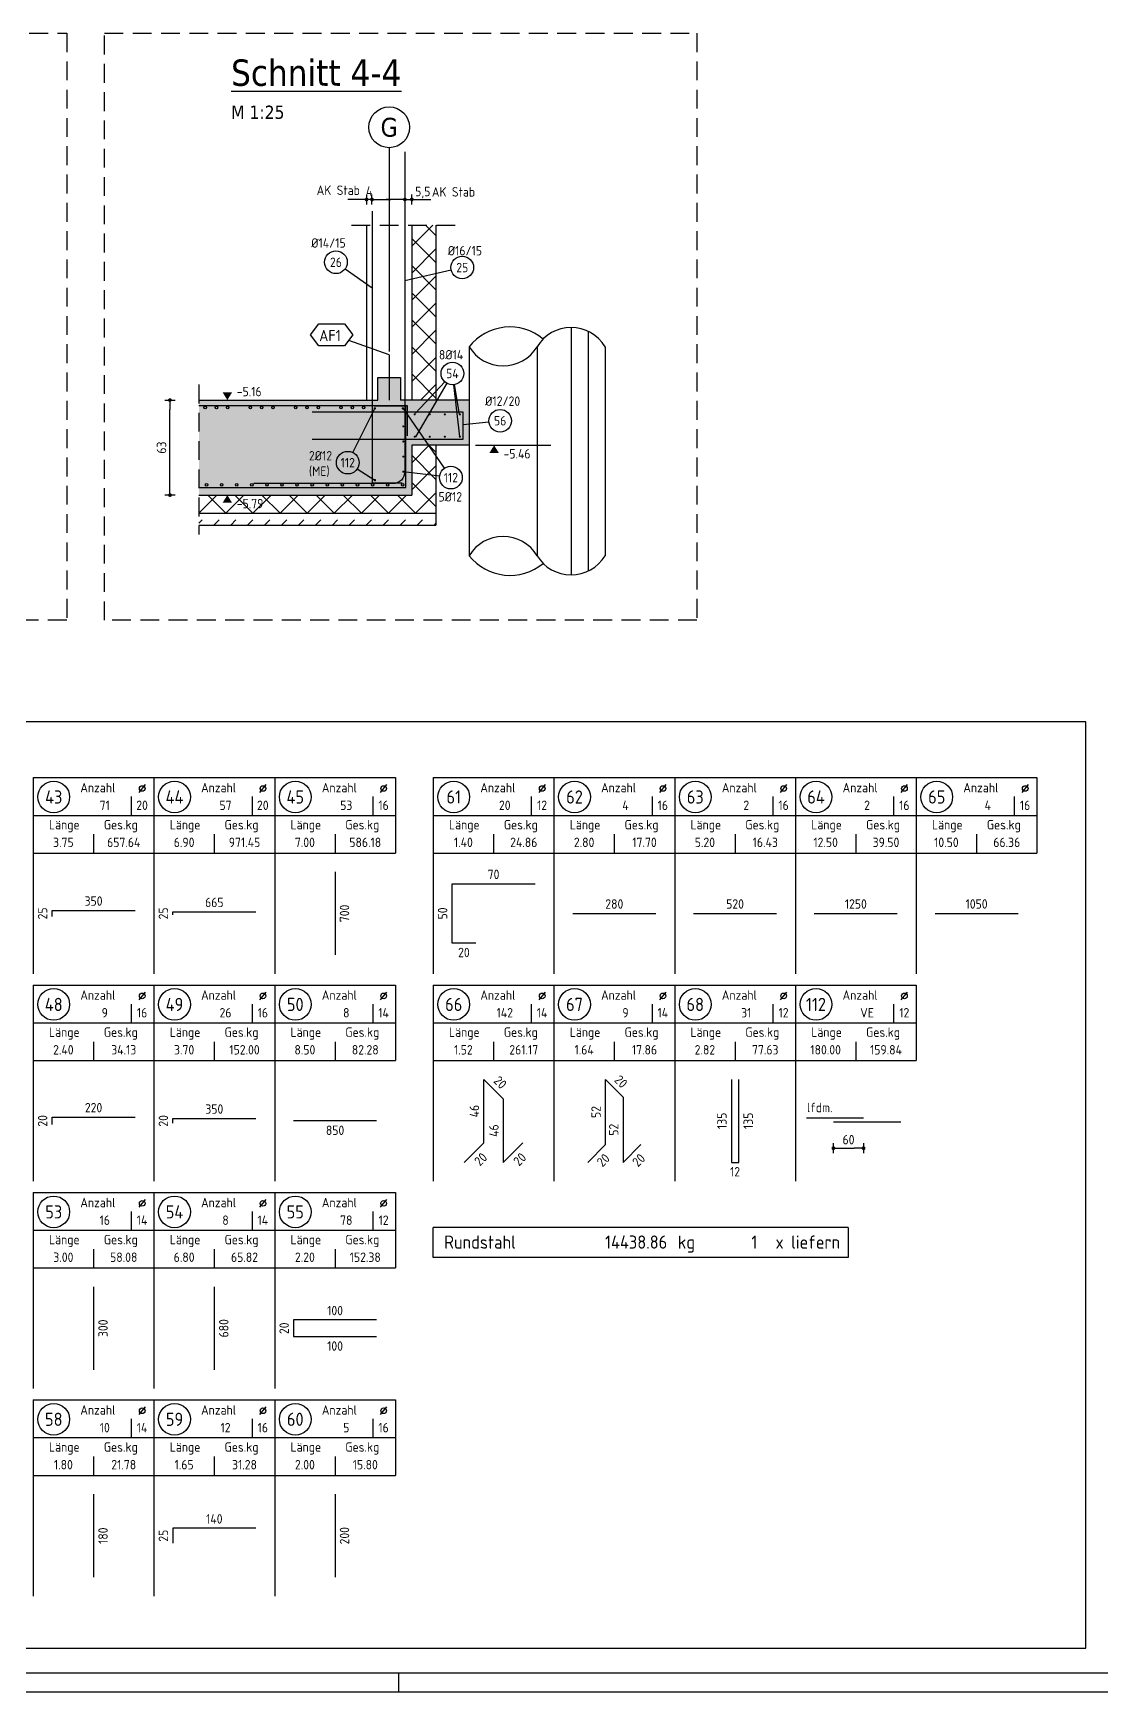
# Model space of a CAD drawing. Extents: x -21 to 93, y -36 to 68.
# Drawn here: x 45.11 to 59.25, y 0 to 21.99 of the extents above; entities that cross this region are included whole.
import ezdxf
from ezdxf.enums import TextEntityAlignment as Align

# ---------------------------------------------------------------- set-up
doc = ezdxf.new("R2010")
doc.units = 0
doc.header["$LTSCALE"] = 0.5
for name, pattern in [('AUSGEZOGEN', [1000.01, 1000, 0.01]), ('DASHED', [0.75, 0.5, -0.25]), ('STRICHLINIE', [0.75, 0.5, -0.25])]:
    doc.linetypes.add(name, pattern=pattern)
for name, color, linetype in [('ACHSEN', 7, 'Continuous'), ('AFB', 7, 'Continuous'), ('AFU', 7, 'Continuous'), ('BETON', 7, 'Continuous'), ('DETAIL', 7, 'Continuous'), ('grau_mittel', 7, 'Continuous'), ('HILFE', 7, 'Continuous'), ('koten', 7, 'Continuous'), ('MASSE', 7, 'Continuous'), ('RAHMEN', 7, 'Continuous'), ('RND', 7, 'Continuous'), ('RND_BILD', 7, 'Continuous'), ('SFP_Achsen', 7, 'Continuous'), ('SFP_Dämmung', 7, 'Continuous'), ('SFP_Hilfe', 7, 'Continuous'), ('TEXT', 7, 'Continuous'), ('Verbau', 7, 'Continuous')]:
    doc.layers.add(name, color=color, linetype=linetype)
doc.styles.add('helv', font='tahoma.ttf')
doc.styles.add('txt', font='isocp.shx')
doc.dimstyles.new('DOT_I', dxfattribs={"dimscale": 0.5, "dimtxt": 0.25, "dimasz": 0.25, "dimexe": 0.1, "dimexo": 0.3, "dimgap": 0.1, "dimtad": 1, "dimdec": 3, "dimzin": 3, "dimtxsty": 'txt', "dimblk": 'DOT', "dimblk1": 'DOT', "dimblk2": 'DOT', "dimsah": 1, "dimcen": 0.1, "dimse1": 1, "dimse2": 1, "dimazin": 0, "dimtfac": 1, "dimtdec": 4, "dimtix": 1, "dimtmove": 2, "dimatfit": 3, "dimfxl": 0, "dimtvp": 1, "dimtolj": 1, "dimtzin": 0, "dimarcsym": 0})

# ---------------------------------------------------------------- blocks, each defined once
blk = doc.blocks.new('DOT')
at = {"layer": 'MASSE', "color": 7, "linetype": 'Continuous'}
for p, q in [((0, 0), (-1, 0)), ((0, 0.54), (0, -0.54))]:
    blk.add_line(p, q, dxfattribs=at)
at = {"layer": 'MASSE', "color": 7, "linetype": 'Continuous', "const_width": 0.2}
blk.add_lwpolyline([(-0.1, 0, 1), (0.1, 0, 1)], format="xyb", close=True, dxfattribs=at)
blk = doc.blocks.new('*D15')
at = {"layer": 'Defpoints', "color": 0, "linetype": 'AUSGEZOGEN', "transparency": 16777216}
for p in [(55.71, 7.557), (56.11, 7.557), (56.11, 7.207)]:
    blk.add_point(p, dxfattribs=at)
at = {"layer": 'RND', "color": 0, "linetype": 'AUSGEZOGEN', "lineweight": -2, "transparency": 16777216}
blk.add_line((55.835, 7.207), (55.985, 7.207), dxfattribs=at)
at = {"layer": 'RND', "color": 0, "linetype": 'AUSGEZOGEN', "lineweight": -2, "transparency": 16777216, "xscale": 0.125, "yscale": 0.125, "zscale": 0.125, "rotation": 180}
blk.add_blockref('DOT', (55.71, 7.207), dxfattribs=at)
at = {"layer": 'RND', "color": 0, "linetype": 'AUSGEZOGEN', "lineweight": -2, "transparency": 16777216, "xscale": 0.125, "yscale": 0.125, "zscale": 0.125}
blk.add_blockref('DOT', (56.11, 7.207), dxfattribs=at)
at = {"layer": 'RND', "color": 0, "linetype": 'AUSGEZOGEN', "transparency": 16777216, "insert": (55.91, 7.32), "char_height": 0.125, "attachment_point": 5, "style": 'txt'}
blk.add_mtext('\\A1;60', dxfattribs=at)
blk = doc.blocks.new('okrd_u')
at = {"layer": 'koten', "color": 7, "linetype": 'Continuous'}
blk.add_solid([(-0.125, -0.202), (0.125, -0.202), (0, 0)], dxfattribs=at)
at = {"layer": 'koten', "style": 'txt'}
blk.add_attdef('OKRD', (0.25, -0.35), '', height=0.25, dxfattribs=at)
blk = doc.blocks.new('okrd_o')
at = {"layer": 'koten', "color": 7, "linetype": 'Continuous'}
blk.add_solid([(-0.125, 0.202), (0.125, 0.202), (0, 0)], dxfattribs=at)
at = {"layer": 'koten', "style": 'txt'}
blk.add_attdef('OKRD', (0.25, 0.1), '', height=0.25, dxfattribs=at)
blk = doc.blocks.new('RND_HIN')
at = {"layer": 'RND', "color": 7, "linetype": 'Continuous'}
blk.add_circle((0, 0), 0.3, dxfattribs=at)
at = {"layer": 'RND', "color": 7, "linetype": 'Continuous', "style": 'txt'}
blk.add_attdef('POSI', text='', height=0.25, dxfattribs=at).set_placement((0, 0), align=Align.MIDDLE)
blk = doc.blocks.new('*D63')
at = {"layer": 'Defpoints', "color": 0, "linetype": 'AUSGEZOGEN', "transparency": 16777216}
for p in [(46.919, 17.125), (46.919, 17.125), (46.919, 15.865)]:
    blk.add_point(p, dxfattribs=at)
at = {"layer": 'MASSE', "color": 0, "linetype": 'AUSGEZOGEN', "lineweight": -2, "transparency": 16777216}
blk.add_line((46.919, 15.99), (46.919, 17), dxfattribs=at)
at = {"layer": 'MASSE', "color": 0, "linetype": 'AUSGEZOGEN', "lineweight": -2, "transparency": 16777216, "xscale": 0.125, "yscale": 0.125, "zscale": 0.125}
for p, rotation in [((46.919, 17.125), 90), ((46.919, 15.865), 270)]:
    blk.add_blockref('DOT', p, dxfattribs=dict(at, rotation=rotation))
at = {"layer": 'MASSE', "color": 0, "linetype": 'AUSGEZOGEN', "transparency": 16777216, "insert": (46.807, 16.495), "char_height": 0.125, "attachment_point": 5, "rotation": 90, "style": 'txt'}
blk.add_mtext('\\A1;63', dxfattribs=at)
blk = doc.blocks.new('RND_LIS2')
at = {"layer": 'RND', "color": 3, "linetype": 'Continuous'}
for p, q in [((0, 0), (0, -5.2)), ((0, 0), (3.2, 0)), ((3.2, 0), (3.2, -2)), ((2.6, -0.503), (2.6, -1)), ((0, -1), (3.2, -1)), ((1.6, -1.503), (1.6, -2)), ((0, -2), (3.2, -2))]:
    blk.add_line(p, q, dxfattribs=at)
at = {"layer": 'RND', "color": 7, "linetype": 'Continuous'}
blk.add_line((2.805, -0.39), (2.973, -0.186), dxfattribs=at)
at = {"layer": 'RND', "color": 1, "linetype": 'Continuous'}
blk.add_circle((0.545, -0.513), 0.42, dxfattribs=at)
at = {"layer": 'RND', "color": 7, "linetype": 'Continuous'}
blk.add_circle((2.889, -0.288), 0.075, dxfattribs=at)
at = {"layer": 'RND', "color": 7, "linetype": 'Continuous', "style": 'txt'}
for s, p in [('Anzahl', (1.249, -0.391)), ('Länge', (0.42, -1.373)), ('Ges.kg', (1.872, -1.373))]:
    blk.add_text(s, height=0.25, dxfattribs=at).set_placement(p)
at = {"layer": 'RND', "color": 1, "linetype": 'Continuous', "style": 'txt'}
blk.add_attdef('POS1', text='', height=0.35, dxfattribs=at).set_placement((0.545, -0.513), align=Align.MIDDLE)
at = {"layer": 'RND', "color": 7, "linetype": 'Continuous', "style": 'txt'}
for tag, p in [('STK1', (1.897, -0.859)), ('DS1', (2.885, -0.859)), ('LANG1', (0.8, -1.841)), ('GEW', (2.4, -1.841))]:
    blk.add_attdef(tag, text='', height=0.25, dxfattribs=at).set_placement(p, align=Align.CENTER)
blk = doc.blocks.new('A0-19-0')
at = {"layer": 'RAHMEN', "color": 5}
blk.add_line((2, 0.5), (137.4, 0.5), dxfattribs=at)
at = {"layer": 'RAHMEN', "color": 7}
blk.add_line((99.9, 0), (99.9, 0.5), dxfattribs=at)
at = {"layer": 'RAHMEN'}
blk.add_line((0, 0), (137.9, 0), dxfattribs=at)
blk = doc.blocks.new('*D90')
at = {"layer": 'Defpoints', "color": 0, "linetype": 'AUSGEZOGEN', "transparency": 16777216}
for p in [(50.032, 19.784), (50.124, 19.784), (50.124, 19.784)]:
    blk.add_point(p, dxfattribs=at)
at = {"layer": 'MASSE', "color": 0, "linetype": 'AUSGEZOGEN', "lineweight": -2, "transparency": 16777216}
for p, q in [((49.907, 19.784), (49.782, 19.784)), ((50.032, 19.784), (50.124, 19.784)), ((50.249, 19.784), (50.374, 19.784))]:
    blk.add_line(p, q, dxfattribs=at)
at = {"layer": 'MASSE', "color": 0, "linetype": 'AUSGEZOGEN', "lineweight": -2, "transparency": 16777216, "xscale": 0.125, "yscale": 0.125, "zscale": 0.125}
blk.add_blockref('DOT', (50.032, 19.784), dxfattribs=at)
at = {"layer": 'MASSE', "color": 0, "linetype": 'AUSGEZOGEN', "lineweight": -2, "transparency": 16777216, "xscale": 0.125, "yscale": 0.125, "zscale": 0.125, "rotation": 180}
blk.add_blockref('DOT', (50.124, 19.784), dxfattribs=at)
at = {"layer": 'MASSE', "color": 0, "linetype": 'AUSGEZOGEN', "transparency": 16777216, "insert": (50.269, 19.875), "char_height": 0.125, "attachment_point": 5, "style": 'txt'}
blk.add_mtext('\\A1;5,5', dxfattribs=at)
blk = doc.blocks.new('*D91')
at = {"layer": 'Defpoints', "color": 0, "linetype": 'AUSGEZOGEN', "transparency": 16777216}
for p in [(49.524, 19.784), (49.524, 19.784), (49.596, 19.784)]:
    blk.add_point(p, dxfattribs=at)
at = {"layer": 'MASSE', "color": 0, "linetype": 'AUSGEZOGEN', "lineweight": -2, "transparency": 16777216}
for p, q in [((49.399, 19.784), (49.274, 19.784)), ((49.596, 19.784), (49.524, 19.784)), ((49.721, 19.784), (49.846, 19.784))]:
    blk.add_line(p, q, dxfattribs=at)
at = {"layer": 'MASSE', "color": 0, "linetype": 'AUSGEZOGEN', "lineweight": -2, "transparency": 16777216, "xscale": 0.125, "yscale": 0.125, "zscale": 0.125}
blk.add_blockref('DOT', (49.524, 19.784), dxfattribs=at)
at = {"layer": 'MASSE', "color": 0, "linetype": 'AUSGEZOGEN', "lineweight": -2, "transparency": 16777216, "xscale": 0.125, "yscale": 0.125, "zscale": 0.125, "rotation": 180}
blk.add_blockref('DOT', (49.596, 19.784), dxfattribs=at)
at = {"layer": 'MASSE', "color": 0, "linetype": 'AUSGEZOGEN', "transparency": 16777216, "insert": (49.56, 19.896), "char_height": 0.125, "attachment_point": 5, "style": 'txt'}
blk.add_mtext('\\A1;4', dxfattribs=at)
blk = doc.blocks.new('RND_SUM')
at = {"layer": 'RND', "color": 5, "linetype": 'Continuous'}
for p, q in [((0, 0), (0, 0.8)), ((11, 0.8), (0, 0.8)), ((11, 0.8), (11, 0)), ((11, 0), (0, 0))]:
    blk.add_line(p, q, dxfattribs=at)
at = {"layer": 'RND', "color": 1, "linetype": 'Continuous', "style": 'txt'}
for s, p in [('Rundstahl', (0.292, 0.235)), ('kg', (6.483, 0.235))]:
    blk.add_text(s, height=0.35, dxfattribs=at).set_placement(p)
blk.add_text('x liefern', height=0.35, dxfattribs=at).set_placement((10.784, 0.235), align=Align.RIGHT)
for tag, p in [('RND-S', (6.203, 0.235)), ('RND-Z', (8.59, 0.235))]:
    blk.add_attdef(tag, text='', height=0.35, dxfattribs=at).set_placement(p, align=Align.RIGHT)

msp = doc.modelspace()

# ---------------------------------------------------------------- hatches: boundary and pattern name
at = {"layer": 'grau_mittel'}
msp.add_hatch(color=61, dxfattribs=at).paths.add_polyline_path([(50.12363, 15.86511), (50.12363, 16.52511), (50.88363, 16.52511), (50.88363, 17.12511), (50.12363, 17.12511), (49.97363, 17.12511), (49.97363, 17.42511), (49.67363, 17.42511), (49.67363, 17.12511), (49.52363, 17.12511), (47.30184, 17.12511), (47.30184, 15.86511)])
at = {"layer": 'SFP_Dämmung', "linetype": 'AUSGEZOGEN'}
h = msp.add_hatch(dxfattribs=at)
h.set_pattern_fill('ANSI37', color=171, scale=0.08, angle=-180, style=0, double=1)
h.set_pattern_definition([(225, (40.834, 12.39183), (0.179605, -0.179605), []), (315, (40.834, 12.39183), (0.179605, 0.179605), [])])
h.paths.add_polyline_path([(50.44363, 16.52511), (50.12363, 16.52511), (50.12363, 15.86511), (47.30184, 15.86511), (47.30184, 15.62511), (50.44363, 15.62511)])
h.paths.add_polyline_path([(50.44363, 19.44511), (50.12363, 19.44511), (50.12363, 17.12511), (50.44363, 17.12511)])
at = {"layer": 'SFP_Hilfe', "linetype": 'AUSGEZOGEN'}
h = msp.add_hatch(dxfattribs=at)
h.set_pattern_fill('DASH', color=171, scale=0.05, angle=-135, double=1)
h.set_pattern_definition([(225, (40.834, 12.39183), (-2e-16, -0.2245064), [0.15875, -0.15875])])
h.paths.add_polyline_path([(50.44363, 15.62511), (47.30184, 15.62511), (47.30184, 15.46511), (50.44363, 15.46511), (50.44363, 15.50511)])

# ---------------------------------------------------------------- linework, layer by layer
at = {"layer": 'ACHSEN', "color": 140, "linetype": 'AUSGEZOGEN'}
msp.add_line((49.82363, 20.47057), (49.82363, 17.77057), dxfattribs=at)
at = {"layer": 'AFB', "color": 1, "linetype": 'AUSGEZOGEN'}
msp.add_lwpolyline([(49.23326, 18.1375), (49.3417, 17.98967), (49.23326, 17.84184), (48.89164, 17.84184), (48.7832, 17.98967), (48.89164, 18.1375)], close=True, dxfattribs=at)
at = {"layer": 'AFU', "color": 1, "linetype": 'AUSGEZOGEN'}
msp.add_line((49.82363, 17.72511), (49.82363, 17.12511), dxfattribs=at)
at = {"layer": 'AFU', "color": 8, "linetype": 'AUSGEZOGEN'}
for p, q in [((49.67363, 17.42511), (49.97363, 17.42511)), ((49.67363, 17.12511), (49.67363, 17.42511)), ((49.97363, 17.42511), (49.97363, 17.12511)), ((49.52363, 17.12511), (49.67363, 17.12511)), ((50.12363, 17.12511), (49.97363, 17.12511))]:
    msp.add_line(p, q, dxfattribs=at)
at = {"layer": 'BETON', "color": 6, "linetype": 'AUSGEZOGEN'}
for p, q in [((49.52363, 19.44511), (49.52363, 17.12511)), ((50.12363, 19.44511), (50.12363, 17.12511)), ((47.30184, 17.12511), (49.52363, 17.12511)), ((50.88363, 17.12511), (50.12363, 17.12511)), ((50.88363, 17.12511), (50.88363, 16.52511)), ((50.88363, 16.52511), (50.12363, 16.52511)), ((50.12363, 16.52511), (50.12363, 15.86511)), ((47.30184, 15.86511), (50.12363, 15.86511))]:
    msp.add_line(p, q, dxfattribs=at)
at = {"layer": 'DETAIL', "color": 102, "linetype": 'STRICHLINIE'}
for points in [[(30.05487, 14.20645), (30.05487, 21.98879), (45.55088, 21.98879), (45.55088, 14.20645)], [(46.05088, 14.20645), (46.05088, 21.98879), (53.90182, 21.98879), (53.90182, 14.20645)]]:
    msp.add_lwpolyline(points, close=True, dxfattribs=at)
at = {"layer": 'HILFE', "color": 102, "linetype": 'AUSGEZOGEN'}
for p, q in [((50.44363, 19.44511), (50.44363, 17.12511)), ((49.82363, 17.72511), (49.28748, 17.91575)), ((50.44363, 16.52511), (50.44363, 15.50511)), ((50.96738, 16.52511), (51.96502, 16.52511)), ((47.30184, 15.62511), (50.44363, 15.62511)), ((47.30184, 15.46511), (50.44363, 15.46511)), ((50.44363, 15.50511), (50.44363, 15.46511))]:
    msp.add_line(p, q, dxfattribs=at)
at = {"layer": 'RND', "color": 102, "linetype": 'AUSGEZOGEN'}
for p, q in [((49.24078, 18.86484), (49.5964, 18.61187)), ((50.64614, 18.84744), (50.03212, 18.70359)), ((50.55944, 17.36736), (50.17318, 16.95004)), ((50.58603, 17.34771), (50.17318, 16.63634)), ((50.67825, 17.3284), (50.7561, 16.64274)), ((50.6862, 17.32952), (50.75183, 16.93937)), ((49.34171, 16.42927), (49.63442, 17.01465)), ((50.55687, 16.2204), (50.01177, 17.01465)), ((51.14489, 16.83404), (50.80363, 16.79611)), ((49.40074, 16.2139), (49.63442, 16.06343)), ((50.4929, 16.1153), (50.01045, 16.17552))]:
    msp.add_line(p, q, dxfattribs=at)
at = {"layer": 'RND', "color": 1, "linetype": 'AUSGEZOGEN'}
msp.add_lwpolyline([(50.03212, 20.41744), (50.03212, 16.17744, -0.41421356), (49.87212, 16.01744), (48.03212, 16.01744)], format="xyb", dxfattribs=at)
for points in [[(49.5964, 19.6297), (49.5964, 16.0297), (49.9964, 16.0297)], [(47.30184, 17.05238), (50.06393, 17.05238), (50.06393, 16.65238)], [(47.30184, 15.96511), (50.04363, 15.96511), (50.04363, 17.04511), (49.62363, 17.04511)], [(48.80363, 16.60511), (50.80363, 16.60511), (50.80363, 16.96511), (48.80363, 16.96511)], [(55.35197, 7.60727), (56.10995, 7.60727)], [(55.70995, 7.55727), (56.60174, 7.55727)]]:
    msp.add_lwpolyline(points, dxfattribs=at)
at = {"layer": 'RND', "color": 7, "linetype": 'AUSGEZOGEN'}
for points, const_width in [([(49.62642, 17.01465, 1), (49.64242, 17.01465, 1)], 0.016), ([(49.99577, 17.01465, 1), (50.01177, 17.01465, 1)], 0.016), ([(50.16948, 16.93533, -1), (50.15548, 16.93533, -1)], 0.014), ([(50.36873, 16.93533, -1), (50.35473, 16.93533, -1)], 0.014), ([(50.56797, 16.93533, -1), (50.55397, 16.93533, -1)], 0.014), ([(50.76722, 16.93533, -1), (50.75322, 16.93533, -1)], 0.014), ([(50.00345, 16.77552, 1), (50.01745, 16.77552, 1)], 0.014), ([(50.00345, 16.57552, 1), (50.01745, 16.57552, 1)], 0.014), ([(50.16948, 16.63879, -1), (50.15548, 16.63879, -1)], 0.014), ([(50.36873, 16.63879, -1), (50.35473, 16.63879, -1)], 0.014), ([(50.56797, 16.63879, -1), (50.55397, 16.63879, -1)], 0.014), ([(50.76722, 16.63879, -1), (50.75322, 16.63879, -1)], 0.014), ([(50.00345, 16.37552, 1), (50.01745, 16.37552, 1)], 0.014), ([(49.62642, 16.06343, 1), (49.64242, 16.06343, 1)], 0.016), ([(50.00345, 16.17552, 1), (50.01745, 16.17552, 1)], 0.014)]:
    msp.add_lwpolyline(points, format="xyb", close=True, dxfattribs=dict(at, const_width=const_width))
for centre in [(47.38536, 17.02618), (47.68536, 17.02618), (47.98536, 17.02618), (48.28536, 17.02618), (48.58536, 17.02618), (48.88536, 17.02618), (49.18536, 17.02618), (49.48536, 17.02618), (47.40377, 16.00139), (47.60377, 16.00139), (47.80377, 16.00139), (48.00377, 16.00139), (48.20377, 16.00139), (48.40377, 16.00139), (48.60377, 16.00139), (48.80377, 16.00139), (49.00377, 16.00139), (49.20377, 16.00139), (49.40377, 16.00139), (49.60377, 16.00139), (49.80377, 16.00139), (50.00377, 16.00139)]:
    msp.add_circle(centre, 0.016, dxfattribs=at)
at = {"layer": 'RND', "color": 102, "linetype": 'AUSGEZOGEN'}
for centre in [(47.53536, 17.02618), (48.13536, 17.02618), (48.73536, 17.02618), (49.33536, 17.02618)]:
    msp.add_circle(centre, 0.016, dxfattribs=at)
at = {"layer": 'RND_BILD', "color": 1, "linetype": 'AUSGEZOGEN'}
for points in [[(49.10687, 10.86944), (49.10687, 9.76944)], [(50.97116, 9.92658), (50.65687, 9.92658), (50.65687, 10.71229), (51.75687, 10.71229)], [(45.35687, 10.28015), (45.35687, 10.35872), (46.45687, 10.35872)], [(46.95687, 10.29876), (46.95687, 10.34011), (48.05687, 10.34011)], [(52.25687, 10.31944), (53.35687, 10.31944)], [(53.85687, 10.31944), (54.95687, 10.31944)], [(55.45687, 10.31944), (56.55687, 10.31944)], [(57.05687, 10.31944), (58.15687, 10.31944)], [(50.81888, 7.01944), (51.07754, 7.2781), (51.07754, 8.11944), (51.3362, 7.86078), (51.3362, 7.01944), (51.59486, 7.2781)], [(52.45408, 7.01944), (52.68927, 7.25463), (52.68927, 8.11944), (52.92447, 7.88424), (52.92447, 7.01944), (53.15967, 7.25463)], [(54.35798, 8.11944), (54.35798, 7.01944), (54.45576, 7.01944), (54.45576, 8.11944)], [(45.35687, 7.51944), (45.35687, 7.61944), (46.45687, 7.61944)], [(46.95687, 7.53801), (46.95687, 7.60087), (48.05687, 7.60087)], [(49.65687, 7.56944), (48.55687, 7.56944)], [(45.90687, 5.36944), (45.90687, 4.26944)], [(47.50687, 5.36944), (47.50687, 4.26944)], [(49.65687, 4.92944), (48.55687, 4.92944), (48.55687, 4.70944), (49.65687, 4.70944)], [(45.90687, 2.61944), (45.90687, 1.51944)], [(49.10687, 2.61944), (49.10687, 1.51944)], [(48.05687, 2.16765), (46.95687, 2.16765), (46.95687, 1.97122)]]:
    msp.add_lwpolyline(points, dxfattribs=at)
at = {"layer": 'SFP_Achsen', "color": 7, "linetype": 'AUSGEZOGEN'}
msp.add_circle((49.82363, 20.74104), 0.27048, dxfattribs=at)
at = {"layer": 'SFP_Hilfe', "color": 102, "linetype": 'DASHED'}
for p, q in [((49.32363, 19.44511), (50.70338, 19.44511)), ((47.30184, 17.33105), (47.30184, 15.34107))]:
    msp.add_line(p, q, dxfattribs=at)
at = {"layer": 'TEXT', "color": 1, "linetype": 'AUSGEZOGEN'}
msp.add_lwpolyline([(24.31136, 0.57969), (59.05607, 0.57969), (59.05607, 12.86121), (24.31136, 12.86121)], close=True, dxfattribs=at)
at = {"layer": 'Verbau', "color": 171}
for p, q in [((52.23363, 18.08786, 0.00329), (52.23363, 14.80666, -0.08217)), ((52.45863, 18.03712, 0.00213), (52.45863, 14.8574, -0.06584)), ((50.88363, 17.83256), (50.88363, 15.06196)), ((51.78363, 17.83256), (51.78363, 15.06196)), ((52.68363, 17.83256), (52.68363, 15.06196))]:
    msp.add_line(p, q, dxfattribs=at)
for centre, radius, start, end in [((51.42286, 17.40632), 0.68735, 50.18929, 141.675634), ((52.23363, 17.56361), 0.52424, 30.864818, 149.135182), ((51.33363, 18.1015), 0.52424, 210.864818, 329.135182), ((51.33363, 14.79302), 0.52424, 30.864818, 149.135182), ((51.42286, 15.4882), 0.68735, 218.324366, 309.81071), ((52.23363, 15.33091), 0.52424, 210.864818, 329.135182)]:
    msp.add_arc(centre, radius, start, end, dxfattribs=at)

# ---------------------------------------------------------------- block references
at = {"layer": 'koten', "color": 7, "linetype": 'DASHED', "xscale": 0.5, "yscale": 0.5, "zscale": 0.5}
msp.add_blockref('okrd_o', (47.67954, 17.12511), dxfattribs=at).add_auto_attribs({'OKRD': '-5.16'})
at = {"layer": 'koten', "color": 7, "linetype": 'AUSGEZOGEN', "xscale": 0.5, "yscale": 0.5, "zscale": 0.5}
for p, values in [((51.21455, 16.52511), {'OKRD': '-5.46'}), ((47.67955, 15.86511), {'OKRD': '-5.79'})]:
    msp.add_blockref('okrd_u', p, dxfattribs=at).add_auto_attribs(values)
at = {"layer": 'RAHMEN', "color": 7, "linetype": 'AUSGEZOGEN', "xscale": 0.5, "yscale": 0.5, "zscale": 0.5}
msp.add_blockref('A0-19-0', (0, 0), dxfattribs=at)
at = {"layer": 'RND', "color": 7, "linetype": 'AUSGEZOGEN', "xscale": 0.5, "yscale": 0.5, "zscale": 0.5}
for p, values in [((49.11855, 18.95179), {'POSI': '26'}), ((50.79219, 18.88165), {'POSI': '25'}), ((50.66132, 17.47744), {'POSI': '54'}), ((51.29397, 16.85061), {'POSI': '56'}), ((49.27462, 16.29511), {'POSI': '112'}), ((50.64175, 16.09673), {'POSI': '112'})]:
    msp.add_blockref('RND_HIN', p, dxfattribs=at).add_auto_attribs(values)
at = {"layer": 'RND_BILD', "color": 7, "linetype": 'AUSGEZOGEN', "xscale": 0.5, "yscale": 0.5, "zscale": 0.5}
for name, p, values in [('RND_LIS2', (45.10687, 12.11944), {'POS1': '43', 'STK1': '71', 'DS1': '20', 'LANG1': '3.75', 'GEW': '657.64'}), ('RND_LIS2', (46.70687, 12.11944), {'POS1': '44', 'STK1': '57', 'DS1': '20', 'LANG1': '6.90', 'GEW': '971.45'}), ('RND_LIS2', (48.30687, 12.11944), {'POS1': '45', 'STK1': '53', 'DS1': '16', 'LANG1': '7.00', 'GEW': '586.18'}), ('RND_LIS2', (52.00687, 12.11944), {'POS1': '62', 'STK1': '4', 'DS1': '16', 'LANG1': '2.80', 'GEW': '17.70'}), ('RND_LIS2', (53.60687, 12.11944), {'POS1': '63', 'STK1': '2', 'DS1': '16', 'LANG1': '5.20', 'GEW': '16.43'}), ('RND_LIS2', (55.20687, 12.11944), {'POS1': '64', 'STK1': '2', 'DS1': '16', 'LANG1': '12.50', 'GEW': '39.50'}), ('RND_LIS2', (56.80687, 12.11944), {'POS1': '65', 'STK1': '4', 'DS1': '16', 'LANG1': '10.50', 'GEW': '66.36'}), ('RND_LIS2', (45.10687, 9.36944), {'POS1': '48', 'STK1': '9', 'DS1': '16', 'LANG1': '2.40', 'GEW': '34.13'}), ('RND_LIS2', (46.70687, 9.36944), {'POS1': '49', 'STK1': '26', 'DS1': '16', 'LANG1': '3.70', 'GEW': '152.00'}), ('RND_LIS2', (48.30687, 9.36944), {'POS1': '50', 'STK1': '8', 'DS1': '14', 'LANG1': '8.50', 'GEW': '82.28'}), ('RND_LIS2', (50.40687, 9.36944), {'POS1': '66', 'STK1': '142', 'DS1': '14', 'LANG1': '1.52', 'GEW': '261.17'}), ('RND_LIS2', (52.00687, 9.36944), {'POS1': '67', 'STK1': '9', 'DS1': '14', 'LANG1': '1.64', 'GEW': '17.86'}), ('RND_LIS2', (53.60687, 9.36944), {'POS1': '68', 'STK1': '31', 'DS1': '12', 'LANG1': '2.82', 'GEW': '77.63'}), ('RND_LIS2', (55.20687, 9.36944), {'POS1': '112', 'STK1': 'VE', 'DS1': '12', 'LANG1': '180.00', 'GEW': '159.84'}), ('RND_LIS2', (45.10687, 6.61944), {'POS1': '53', 'STK1': '16', 'DS1': '14', 'LANG1': '3.00', 'GEW': '58.08'}), ('RND_LIS2', (46.70687, 6.61944), {'POS1': '54', 'STK1': '8', 'DS1': '14', 'LANG1': '6.80', 'GEW': '65.82'}), ('RND_LIS2', (48.30687, 6.61944), {'POS1': '55', 'STK1': '78', 'DS1': '12', 'LANG1': '2.20', 'GEW': '152.38'}), ('RND_SUM', (50.40687, 5.75727), {'RND-S': '14438.86', 'RND-Z': '1'}), ('RND_LIS2', (45.10687, 3.86944), {'POS1': '58', 'STK1': '10', 'DS1': '14', 'LANG1': '1.80', 'GEW': '21.78'}), ('RND_LIS2', (46.70687, 3.86944), {'POS1': '59', 'STK1': '12', 'DS1': '16', 'LANG1': '1.65', 'GEW': '31.28'}), ('RND_LIS2', (48.30687, 3.86944), {'POS1': '60', 'STK1': '5', 'DS1': '16', 'LANG1': '2.00', 'GEW': '15.80'})]:
    msp.add_blockref(name, p, dxfattribs=at).add_auto_attribs(values)
at = {"layer": 'RND_BILD', "color": 6, "linetype": 'AUSGEZOGEN', "xscale": 0.5, "yscale": 0.5, "zscale": 0.5}
msp.add_blockref('RND_LIS2', (50.40687, 12.11944), dxfattribs=at).add_auto_attribs({'POS1': '61', 'STK1': '20', 'DS1': '12', 'LANG1': '1.40', 'GEW': '24.86'})

# ---------------------------------------------------------------- texts
at = {"layer": 'AFB', "color": 7, "linetype": 'AUSGEZOGEN', "style": 'txt'}
msp.add_text('AF1', height=0.15, dxfattribs=at).set_placement((48.89643, 17.90489))
at = {"layer": 'RND_BILD', "color": 7, "linetype": 'AUSGEZOGEN', "style": 'txt'}
for s, p in [('70', (51.20687, 10.83729)), ('350', (45.90687, 10.48372)), ('665', (47.50687, 10.46511)), ('280', (52.80687, 10.44444)), ('520', (54.40687, 10.44444)), ('1250', (56.00687, 10.44444)), ('1050', (57.60687, 10.44444)), ('20', (50.81401, 9.80158)), ('220', (45.90687, 7.74444)), ('350', (47.50687, 7.72587)), ('850', (49.10687, 7.44444)), ('12', (54.40687, 6.89444)), ('100', (49.10687, 5.05444)), ('100', (49.10687, 4.58444)), ('140', (47.50687, 2.29265))]:
    msp.add_text(s, height=0.125, dxfattribs=at).set_placement(p, align=Align.MIDDLE)
for s, rotation, p in [('25', 90, (45.23187, 10.31944)), ('25', 90, (46.83187, 10.31944)), ('700', 90, (49.23187, 10.31944)), ('50', 90, (50.53187, 10.31944)), ('20', 315, (51.29526, 8.0785)), ('20', 315, (52.89526, 8.09023)), ('46', 90, (50.95254, 7.69877)), ('52', 90, (52.56427, 7.68704)), ('20', 90, (45.23187, 7.56944)), ('20', 90, (46.83187, 7.56944)), ('46', 90, (51.2112, 7.44011)), ('52', 90, (52.79947, 7.45184)), ('135', 90, (54.23298, 7.56944)), ('135', 90, (54.58076, 7.56944)), ('20', 45, (51.0366, 7.06038)), ('20', 45, (51.55392, 7.06038)), ('20', 45, (52.66006, 7.04865)), ('20', 45, (53.13046, 7.04865)), ('300', 90, (46.03187, 4.81944)), ('680', 90, (47.63187, 4.81944)), ('20', 90, (48.43187, 4.81944)), ('180', 90, (46.03187, 2.06944)), ('25', 90, (46.83187, 2.06944)), ('200', 90, (49.23187, 2.06944))]:
    msp.add_text(s, height=0.125, rotation=rotation, dxfattribs=at).set_placement(p, align=Align.MIDDLE)
at = {"layer": 'SFP_Achsen', "color": 6, "linetype": 'AUSGEZOGEN', "style": 'helv'}
msp.add_text('G', height=0.25, dxfattribs=at).set_placement((49.70958, 20.61666))
at = {"layer": 'TEXT', "color": 5, "linetype": 'AUSGEZOGEN', "style": 'helv'}
msp.add_text('%%uSchnitt 4-4', height=0.35, dxfattribs=at).set_placement((47.729, 21.29059))
at = {"layer": 'TEXT', "color": 1, "linetype": 'AUSGEZOGEN', "style": 'helv'}
msp.add_text('M 1:25', height=0.175, dxfattribs=at).set_placement((47.729, 20.85309))
at = {"layer": 'TEXT', "color": 7, "linetype": 'AUSGEZOGEN', "style": 'txt'}
for s, p in [('AK Stab', (48.86283, 19.84418)), ('AK Stab', (50.3894, 19.8225)), ('%%C14/15', (48.79077, 19.14493)), ('%%C16/15', (50.60038, 19.04254)), ('8%%C14', (50.48246, 17.6631)), ('%%C12/20', (51.09511, 17.04823)), ('2%%C12', (48.76067, 16.32387)), ('(ME)', (48.76067, 16.11987)), ('5%%C12', (50.47763, 15.77987)), ('lfdm.', (55.36042, 7.68381))]:
    msp.add_text(s, height=0.125, dxfattribs=at).set_placement(p)

# ---------------------------------------------------------------- dimensions: what is measured, and where the dimension line sits
at = {"layer": 'MASSE', "color": 7, "linetype": 'AUSGEZOGEN'}
dim = msp.add_linear_dim(base=(49.52363, 19.78367), p1=(49.5964, 19.78367), p2=(49.52363, 19.78367), text='4', dimstyle='DOT_I', override={"dimdec": 1, "dimlfac": 50}, dxfattribs=at)
dim.commit()
dim.dimension.update_dxf_attribs({"geometry": '*D91', "text_midpoint": (49.56001, 19.89617)})
dim = msp.add_linear_dim(base=(50.12363, 19.78367), p1=(50.03212, 19.78367), p2=(50.12363, 19.78367), text='5,5', dimstyle='DOT_I', override={"dimdec": 1, "dimlfac": 50}, dxfattribs=at)
dim.commit()
dim.dimension.update_dxf_attribs({"geometry": '*D90', "text_midpoint": (50.26886, 19.87478), "dimtype": 160})
dim = msp.add_linear_dim(base=(46.9192, 17.12511), p1=(46.9192, 15.86511), p2=(46.9192, 17.12511), angle=90, dimstyle='DOT_I', override={"dimdec": 0, "dimlfac": 50}, dxfattribs=at)
dim.commit()
dim.dimension.update_dxf_attribs({"geometry": '*D63', "text_midpoint": (46.8067, 16.49511)})
at = {"layer": 'RND', "color": 7, "linetype": 'AUSGEZOGEN'}
dim = msp.add_linear_dim(base=(56.10995, 7.20727), p1=(55.70995, 7.55727), p2=(56.10995, 7.55727), text='60', dimstyle='DOT_I', override={"dimdec": 0, "dimlfac": 100}, dxfattribs=at)
dim.commit()
dim.dimension.update_dxf_attribs({"geometry": '*D15', "text_midpoint": (55.90995, 7.31977)})

doc.saveas('drawing.dxf')
